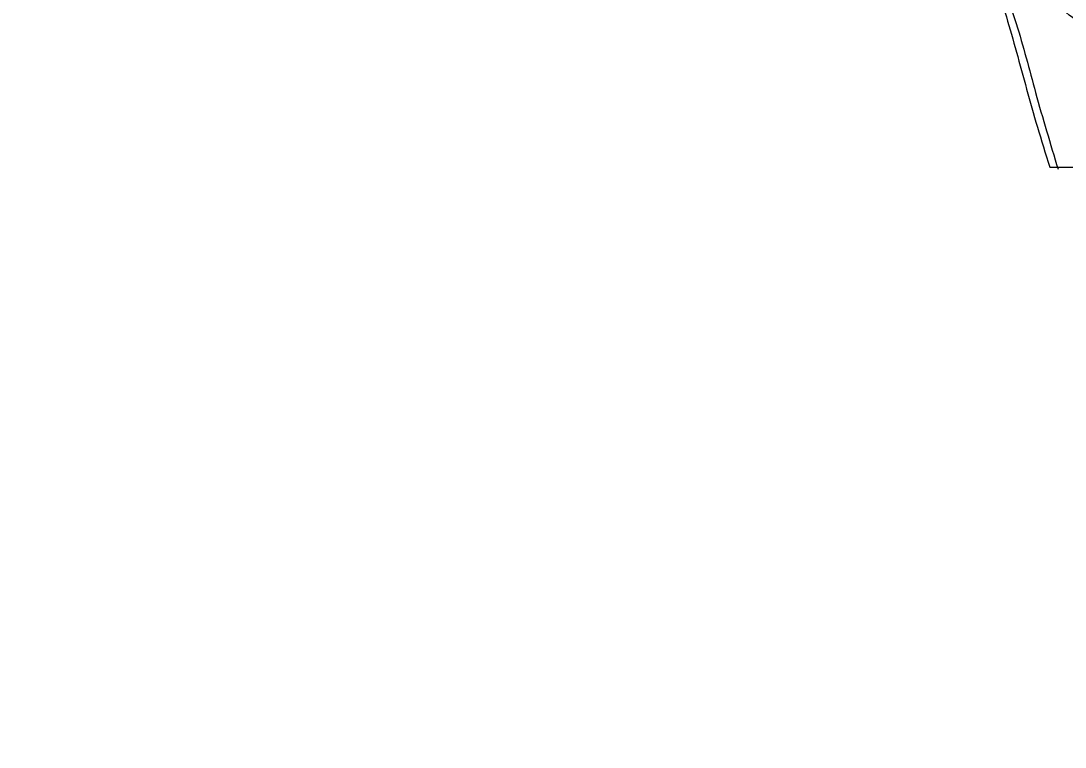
# Model space of a CAD drawing. Extents: x 6453 to 7582, y 0 to 827.
# Drawn here: x 7103.49 to 7133.19, y 182.26 to 202.93 of the extents above; entities that cross this region are included whole.
import ezdxf

# ---------------------------------------------------------------- set-up
doc = ezdxf.new("R2010")
doc.units = 0
doc.header["$LTSCALE"] = 30
doc.header["$MEASUREMENT"] = 0
doc.header["$PDMODE"] = 3
doc.header["$PDSIZE"] = -10
doc.layers.get('0').update_dxf_attribs({"linetype": 'CONTINUOUS'})
doc.layers.get('DEFPOINTS').update_dxf_attribs({"linetype": 'CONTINUOUS'})
doc.layers.add('1', color=7, linetype='CONTINUOUS')
doc.styles.add('Daelim Dimension', font='')
doc.styles.get('Daelim Dimension').set_extended_font_data('나눔고딕')
doc.dimstyles.new('DEFAULT', dxfattribs={"dimscale": 2, "dimtxt": 2, "dimasz": 2, "dimexe": 0, "dimexo": 2, "dimgap": 1, "dimtad": 1, "dimdec": 1, "dimzin": 9, "dimdsep": 46, "dimtxsty": 'Daelim Dimension', "dimcen": 0.5, "dimclrd": 252, "dimclre": 252, "dimclrt": 3, "dimadec": 1, "dimazin": 0, "dimtfac": 1, "dimtdec": 1, "dimtix": 1, "dimtmove": 0, "dimatfit": 3, "dimfxl": 1, "dimtolj": 1, "dimtzin": 1, "dimlwd": 9, "dimlwe": 9, "dimarcsym": 0})

# ---------------------------------------------------------------- blocks, each defined once
blk = doc.blocks.new('*D50')
at = {"color": 5, "lineweight": 9, "ltscale": 0.5, "transparency": 16777216}
for p, q in [((7047.784, 198.667), (7047.784, 115.279)), ((7252.562, 152.942), (7252.562, 115.279)), ((7051.784, 117.279), (7248.562, 117.279))]:
    blk.add_line(p, q, dxfattribs=at)
at = {"color": 5, "ltscale": 0.5, "transparency": 16777216}
for points in [[(7051.784, 117.946), (7051.784, 116.612), (7047.784, 117.279)], [(7248.562, 117.946), (7248.562, 116.612), (7252.562, 117.279)]]:
    blk.add_solid(points, dxfattribs=at)
at = {"layer": 'DEFPOINTS', "color": 0, "ltscale": 0.5, "transparency": 16777216}
for p in [(7047.784, 202.667), (7252.562, 156.942), (7252.562, 117.279)]:
    blk.add_point(p, dxfattribs=at)
at = {"color": 7, "ltscale": 0.5, "transparency": 16777216, "insert": (7150.173, 124.723), "char_height": 10, "attachment_point": 5, "style": 'Daelim Dimension'}
blk.add_mtext('\\A1;205', dxfattribs=at)
blk = doc.blocks.new('*D52')
at = {"color": 5, "lineweight": 9, "ltscale": 0.5, "transparency": 16777216}
for p, q in [((7047.784, 198.667), (7047.784, 150.905)), ((7144.072, 177.263), (7144.072, 150.905)), ((7051.784, 152.905), (7140.072, 152.905))]:
    blk.add_line(p, q, dxfattribs=at)
at = {"color": 5, "ltscale": 0.5, "transparency": 16777216}
for points in [[(7051.784, 153.572), (7051.784, 152.238), (7047.784, 152.905)], [(7140.072, 153.572), (7140.072, 152.238), (7144.072, 152.905)]]:
    blk.add_solid(points, dxfattribs=at)
at = {"layer": 'DEFPOINTS', "color": 0, "ltscale": 0.5, "transparency": 16777216}
for p in [(7047.784, 202.667), (7144.072, 181.263), (7144.072, 152.905)]:
    blk.add_point(p, dxfattribs=at)
at = {"color": 7, "ltscale": 0.5, "transparency": 16777216, "insert": (7095.928, 160.348), "char_height": 10, "attachment_point": 5, "style": 'Daelim Dimension'}
blk.add_mtext('\\A1;96', dxfattribs=at)

msp = doc.modelspace()

# ---------------------------------------------------------------- linework, layer by layer
at = {"layer": '1', "color": 7, "linetype": 'Continuous', "lineweight": 13}
msp.add_arc((7144.072, 217.263), 16.5, 180, 0, dxfattribs=at)
at = {"layer": '1', "color": 7, "linetype": 'Continuous', "lineweight": 18}
msp.add_rational_spline([(7144.071, 199.463), (7126.272, 199.464), (7126.272, 217.264), (7126.272, 235.063), (7144.072, 235.063)], [1, 0.707115444156, 1, 0.707115444156, 1], degree=2, knots=[0, 0, 0, 0.5, 0.5, 1, 1, 1], dxfattribs=at)
for points, knots in [([(7129.832, 206.583), (7130.245, 206.033), (7130.888, 204.908), (7131.532, 203.072), (7132.065, 201.049), (7132.494, 199.546), (7132.755, 198.763)], [0, 0, 0, 0, 0.252479, 0.504959, 0.757438, 1, 1, 1, 1]), ([(7131.112, 204.626), (7131.365, 204.044), (7131.846, 202.821), (7132.347, 200.807), (7132.768, 199.43), (7132.986, 198.703)], [0, 0, 0, 0, 0.305564, 0.634641, 1, 1, 1, 1]), ([(7132.755, 198.763), (7132.755, 198.763), (7132.774, 198.763), (7132.848, 198.763), (7132.903, 198.763), (7133.049, 198.763), (7133.14, 198.763), (7133.276, 198.763), (7133.319, 198.763), (7133.364, 198.763), (7133.395, 198.763), (7133.41, 198.763), (7133.49, 198.763), (7133.557, 198.763), (7133.773, 198.763), (7133.933, 198.763), (7134.284, 198.763), (7134.475, 198.763), (7134.786, 198.763), (7134.893, 198.763), (7135.06, 198.763), (7135.117, 198.763), (7135.204, 198.763), (7135.233, 198.763), (7135.291, 198.763), (7135.557, 198.763), (7135.839, 198.763), (7136.363, 198.763), (7136.637, 198.763), (7137.208, 198.763), (7137.505, 198.763), (7137.89, 198.763), (7137.968, 198.763), (7138.125, 198.763), (7138.204, 198.763), (7138.442, 198.763), (7138.602, 198.763), (7139.089, 198.763), (7139.42, 198.763), (7139.925, 198.763), (7140.096, 198.763), (7140.439, 198.763), (7140.613, 198.763), (7140.963, 198.763), (7141.139, 198.763), (7141.407, 198.763), (7141.496, 198.763), (7141.677, 198.763), (7141.767, 198.763), (7142.221, 198.763), (7142.587, 198.763), (7143.141, 198.763), (7143.327, 198.763), (7143.7, 198.763), (7143.887, 198.763), (7144.076, 198.763)], [0, 0, 0, 0, 0.0625, 0.0625, 0.125, 0.125, 0.1875, 0.1875, 0.203125, 0.210937, 0.210937, 0.21875, 0.21875, 0.25, 0.25, 0.3125, 0.3125, 0.375, 0.375, 0.40625, 0.40625, 0.421875, 0.421875, 0.429687, 0.429687, 0.4375, 0.5, 0.5, 0.5625, 0.5625, 0.625, 0.625, 0.640625, 0.640625, 0.65625, 0.65625, 0.6875, 0.6875, 0.75, 0.75, 0.78125, 0.78125, 0.8125, 0.8125, 0.84375, 0.84375, 0.859375, 0.859375, 0.875, 0.875, 0.9375, 0.9375, 0.96875, 0.96875, 1, 1, 1, 1])]:
    msp.add_open_spline(points, degree=3, knots=knots, dxfattribs=at)

# ---------------------------------------------------------------- dimensions: what is measured, and where the dimension line sits
at = {"color": 5, "ltscale": 0.5}
for base, p2, picture, middle in [((7252.562, 117.279), (7252.562, 156.942), '*D50', (7150.173, 124.723)), ((7144.072, 152.905), (7144.072, 181.263), '*D52', (7095.928, 160.348))]:
    dim = msp.add_linear_dim(base=base, p1=(7047.784, 202.667), p2=p2, dimstyle='DEFAULT', override={"dimtxt": 5, "dimexe": 1, "dimdec": 0, "dimclrd": 5, "dimclre": 5, "dimclrt": 7}, dxfattribs=at)
    dim.commit()
    dim.dimension.update_dxf_attribs({"geometry": picture, "text_midpoint": middle})

doc.saveas('drawing.dxf')
